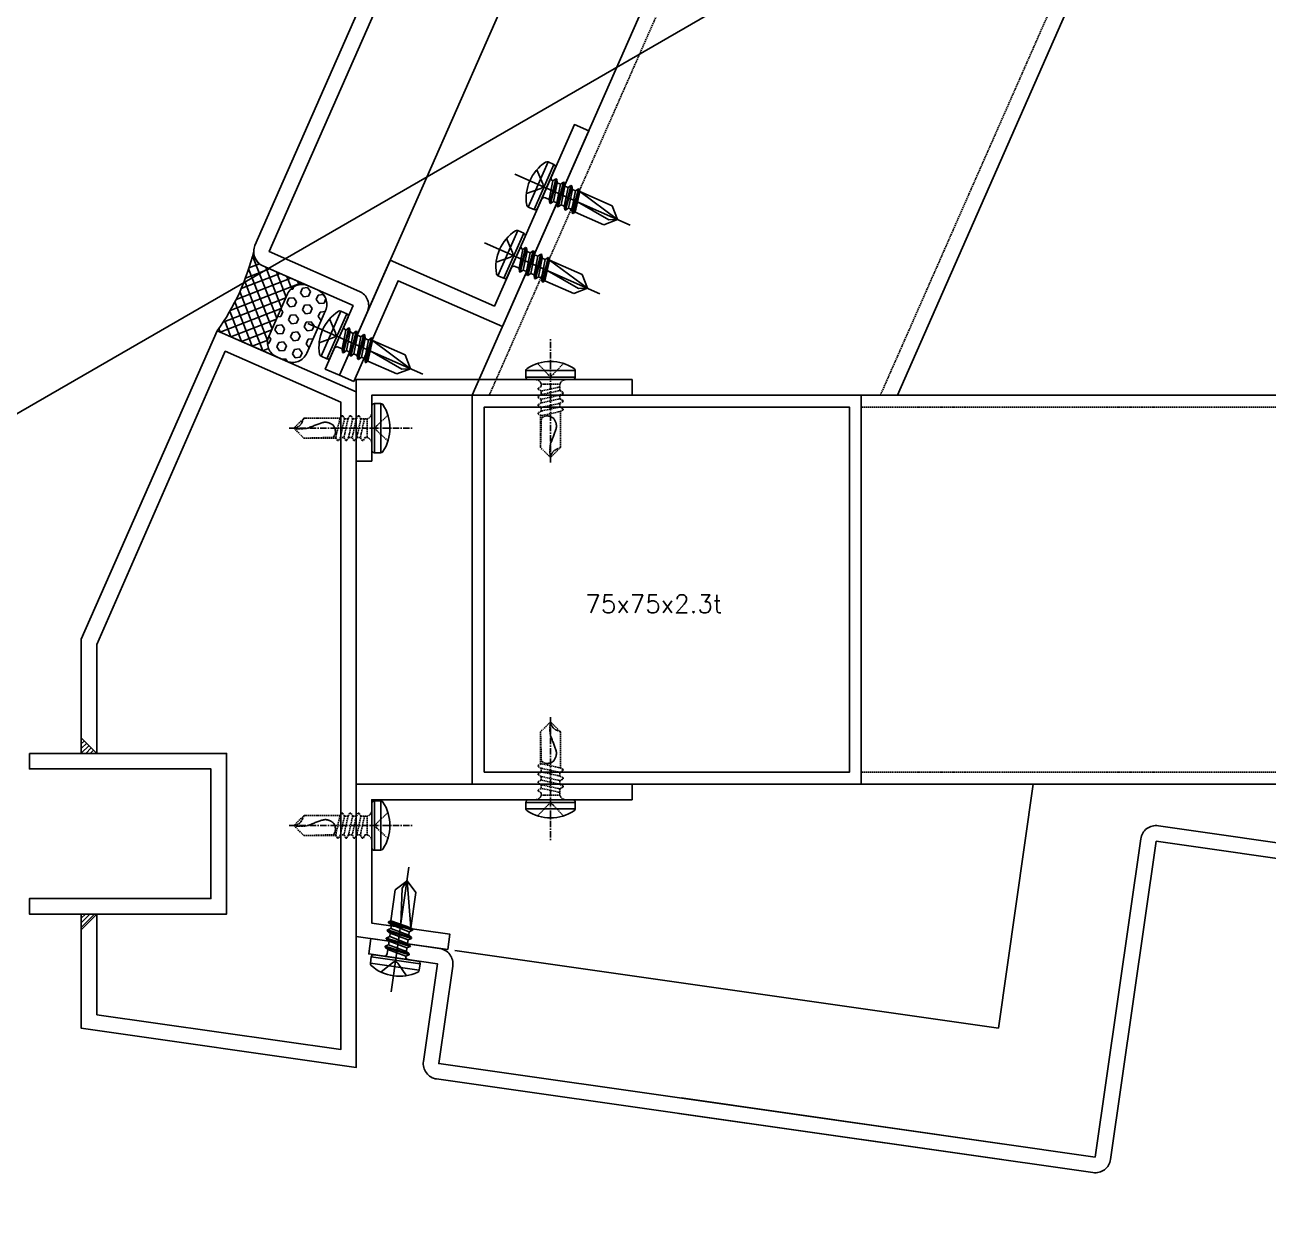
# Model space of a CAD drawing. Extents: x -3378 to 102197, y -3799 to 48702.
# Drawn here: x 81035 to 81274.7, y 17187.7 to 17420.2 of the extents above; entities that cross this region are included whole.
import ezdxf

# ---------------------------------------------------------------- set-up
doc = ezdxf.new("R2010")
doc.units = 0
doc.linetypes.add('CENTER', pattern=[2, 1.25, -0.25, 0.25, -0.25])
doc.linetypes.add('HIDDEN', pattern=[0.375, 0.25, -0.125])
for name, color, linetype in [('BCM-draft', 252, 'Continuous'), ('BCM-SIL', 8, 'Continuous'), ('CL', 14, 'CENTER'), ('GM_SECT_15', 15, 'Continuous'), ('HIDDEN', 9, 'HIDDEN'), ('REFL', 8, 'Continuous'), ('泡棉', 8, 'Continuous'), ('矽利康', 9, 'Continuous'), ('視覺模型鋁擠型暫替', 4, 'Continuous'), ('視覺模型鋁擠型暫替材質文字', 1, 'Continuous'), ('金屬面材 METAL PANEL', 2, 'Continuous')]:
    doc.layers.add(name, color=color, linetype=linetype)
doc.layers.add('不顯示', color=254, linetype='Continuous', plot=False)
doc.styles.add('DIM', font='simplex.shx', dxfattribs={"bigfont": 'chineset.shx'})
pattern_1 = [(45, (-80779.971, -992207.95374), (-0.44194173824, 0.44194173824), [])]

# ---------------------------------------------------------------- blocks, each defined once
blk = doc.blocks.new('A$C19CB1797')
at = {"layer": 'BCM-SIL'}
for p, q in [((8.28, 24.29, 0), (8.28, 0, 0)), ((3.53, 19.39, 0), (13.03, 19.39, 0)), ((3.53, 18.16, 0), (13.03, 18.16, 0)), ((6.49, 17.06, 0), (5.88, 16.71, 0)), ((6.49, 17.06, 0), (10.07, 16.26, 0)), ((10.07, 17.06, 0), (10.07, 16.26, 0)), ((10.07, 17.06, 0), (10.07, 16.26, 0)), ((5.88, 16.71, 0), (10.68, 15.91, 0)), ((5.88, 16.71, 0), (5.88, 16.51, 0)), ((5.88, 16.51, 0), (10.68, 15.72, 0)), ((5.88, 16.51, 0), (6.49, 16.16, 0)), ((6.49, 15.47, 0), (5.88, 15.12, 0)), ((5.88, 15.12, 0), (10.68, 14.32, 0)), ((5.88, 15.12, 0), (5.88, 14.92, 0)), ((5.88, 14.92, 0), (10.68, 14.13, 0)), ((5.88, 14.92, 0), (6.49, 14.57, 0)), ((6.49, 16.16, 0), (10.07, 15.36, 0)), ((6.49, 16.16, 0), (6.49, 15.47, 0)), ((6.49, 15.47, 0), (10.07, 14.68, 0)), ((6.49, 14.57, 0), (10.07, 13.78, 0)), ((6.49, 14.57, 0), (6.49, 13.88, 0)), ((10.07, 16.26, 0), (10.68, 15.91, 0)), ((10.68, 15.72, 0), (10.07, 15.36, 0)), ((10.07, 15.36, 0), (10.07, 14.68, 0)), ((10.07, 14.68, 0), (10.68, 14.32, 0)), ((10.68, 15.91, 0), (10.68, 15.72, 0)), ((6.49, 13.88, 0), (5.88, 13.53, 0)), ((5.88, 13.53, 0), (10.68, 12.74, 0)), ((5.88, 13.53, 0), (5.88, 13.33, 0)), ((5.88, 13.33, 0), (10.68, 12.54, 0)), ((5.88, 13.33, 0), (6.49, 12.98, 0)), ((6.49, 12.3, 0), (5.88, 11.94, 0)), ((6.49, 13.88, 0), (10.07, 13.09, 0)), ((6.49, 12.98, 0), (10.07, 12.19, 0)), ((6.49, 12.98, 0), (6.49, 12.3, 0)), ((6.49, 12.3, 0), (10.07, 11.5, 0)), ((10.68, 14.13, 0), (10.07, 13.78, 0)), ((10.07, 13.78, 0), (10.07, 13.09, 0)), ((10.07, 13.09, 0), (10.68, 12.74, 0)), ((10.68, 12.54, 0), (10.07, 12.19, 0)), ((10.07, 12.19, 0), (10.07, 11.5, 0)), ((10.68, 14.32, 0), (10.68, 14.13, 0)), ((10.68, 12.74, 0), (10.68, 12.54, 0)), ((5.88, 11.94, 0), (10.68, 11.15, 0)), ((5.88, 11.94, 0), (5.88, 11.75, 0)), ((5.88, 11.75, 0), (10.68, 10.95, 0)), ((5.88, 11.75, 0), (6.28, 11.52, 0)), ((8.28, 2.66, 0), (6.28, 11.52, 0)), ((6.28, 11.52, 0), (6.28, 4.66, 0)), ((6.28, 11.52, 0), (10.28, 10.72, 0)), ((9.03, 4.16, 0), (8.28, 11.12, 0)), ((10.07, 11.5, 0), (10.68, 11.15, 0)), ((10.68, 10.95, 0), (10.28, 10.72, 0)), ((10.28, 10.72, 0), (10.28, 4.66, 0)), ((10.68, 11.15, 0), (10.68, 10.95, 0)), ((6.28, 4.66, 0), (8.28, 2.66, 0)), ((8.28, 2.66, 0), (10.28, 4.66, 0)), ((8.28, 2.66, 0), (9.03, 4.16, 0))]:
    blk.add_line(p, q, dxfattribs=at)
at = {"layer": 'BCM-SIL', "elevation": 0}
blk.add_lwpolyline([(12.8, 19.81, 0.297439), (3.75, 19.81, 0.253368), (3.53, 19.39), (3.53, 18.16, 0.414214), (4.03, 17.66), (12.53, 17.66, 0.414214), (13.03, 18.16), (13.03, 19.39, 0.253368)], format="xyb", close=True, dxfattribs=at)
at = {"layer": 'BCM-SIL', "ltscale": 0.1, "elevation": 0}
blk.add_lwpolyline([(5.78, 20.77), (7.8, 18.64, 0.205918), (8.28, 18.43, 0.205918), (8.75, 18.64), (10.78, 20.77)], format="xyb", dxfattribs=at)
at = {"layer": 'BCM-SIL'}
for centre, start, end in [((5.89, 17.06, 0), 0, 90), ((10.67, 17.06, 0), 90, 180)]:
    blk.add_arc(centre, 0.6, start, end, dxfattribs=at)
blk = doc.blocks.new('*U141')
for p, q in [((-4.75, 0.5), (-4.75, 1.74)), ((4.25, 0), (-4.25, 0)), ((4.75, 1.74), (4.75, 0.5))]:
    blk.add_line(p, q)
for centre, radius, start, end in [((0, -4.78), 8.28, 56.8709, 123.1291), ((-4.25, 1.74), 0.5, 123.1291, 180), ((-4.25, 0.5), 0.5, 180, 270), ((4.25, 0.5), 0.5, 270, 360), ((4.25, 1.74), 0.5, 360, 56.8709)]:
    blk.add_arc(centre, radius, start, end)
at = {"layer": 'CL'}
blk.add_line((0, -15.95), (0, 7.97), dxfattribs=at)
at = {"layer": 'HIDDEN'}
for p, q in [((-0.48, 0.98), (-2.5, 3.11)), ((2.5, 3.11), (0.48, 0.98)), ((-1.8, -1.31), (-2.4, -1.66)), ((-2.4, -1.66), (-2.4, -1.85)), ((-2.4, -1.85), (-1.8, -2.2)), ((1.8, -0.87), (-1.8, -0.87)), ((1.8, -1.41), (-1.8, -2.2)), ((1.8, -2.1), (-1.8, -2.89)), ((-1.8, -2.89), (-1.8, -2.2)), ((1.8, -2.1), (2.4, -2.45)), ((-1.8, -2.89), (-2.4, -3.24)), ((-2.4, -3.24), (-2.4, -3.44)), ((-2.4, -3.44), (-1.8, -3.78)), ((-1.8, -4.48), (-2.4, -4.82)), ((1.8, -2.99), (-1.8, -3.78)), ((1.8, -3.69), (-1.8, -4.48)), ((-1.8, -4.48), (-1.8, -3.78)), ((1.8, -4.57), (-1.8, -5.37)), ((2.4, -2.65), (1.8, -2.99)), ((1.8, -3.69), (1.8, -2.99)), ((1.8, -3.68), (2.4, -4.03)), ((2.4, -4.23), (1.8, -4.57)), ((1.8, -5.27), (1.8, -4.57)), ((2.4, -2.45), (2.4, -2.65)), ((2.4, -4.03), (2.4, -4.23)), ((-2.4, -4.82), (-2.4, -5.02)), ((-2.4, -5.02), (-1.8, -5.36)), ((-1.8, -6.06), (-2.4, -6.4)), ((-2.4, -6.4), (-2.4, -6.6)), ((-2.4, -6.6), (-1.8, -6.95)), ((-1.94, -13.11), (-1.94, -6.87)), ((1.8, -5.27), (-1.8, -6.06)), ((-1.8, -6.06), (-1.8, -5.36)), ((1.8, -6.16), (-1.8, -6.95)), ((1.8, -5.27), (2.4, -5.61)), ((2.4, -5.81), (1.8, -6.16)), ((1.94, -13.06), (1.94, -6.08)), ((2.4, -5.61), (2.4, -5.81)), ((-1.94, -13.11), (-1.77, -7.41)), ((0, -15), (-1.94, -13.11)), ((1.94, -13.06), (0, -15))]:
    blk.add_line(p, q, dxfattribs=at)
for points in [[(-1.8, -1.31), (-1.8, -0.87)], [(1.8, -2.1), (1.8, -0.87)], [(-1.77, -7.41), (-1.58, -7.28), (-1.31, -7.14), (-1.07, -7.05), (-0.86, -7), (-0.67, -6.99), (-0.5, -7.01), (-0.35, -7.04), (-0.2, -7.07), (-0.07, -7.11), (0.06, -7.16), (0.17, -7.21), (0.28, -7.27), (0.38, -7.33), (0.46, -7.39), (0.54, -7.46), (0.61, -7.53), (0.67, -7.61), (0.73, -7.69), (0.78, -7.77), (0.83, -7.86), (0.87, -7.94), (0.91, -8.03), (0.95, -8.13), (0.99, -8.22), (1.03, -8.32), (1.06, -8.42), (1.09, -8.53), (1.11, -8.64), (1.13, -8.76), (1.14, -8.88), (1.14, -9.01), (1.12, -9.16), (1.1, -9.31), (1.07, -9.46), (1.02, -9.63), (0.97, -9.8), (0.91, -9.97), (0.85, -10.16), (0.78, -10.34), (0.71, -10.53), (0.63, -10.72), (0.56, -10.92), (0.48, -11.12), (0.4, -11.32), (0.32, -11.52), (0.23, -11.72), (0.16, -11.92), (0.08, -12.13), (0.01, -12.35), (-0.05, -12.62), (-0.1, -12.94), (-0.12, -13.35), (-0.13, -13.85), (-0.11, -14.48), (0, -15)], [(1.94, -13.06), (1.83, -13.13), (1.33, -13.33), (0.96, -13.51), (0.69, -13.69), (0.48, -13.89), (0.3, -14.14), (0.14, -14.46), (0, -15)]]:
    blk.add_lwpolyline(points, dxfattribs=at)
for centre, radius, start, end in [((-2.96, -1.21), 1.21, 15.9838, 91.9974), ((0, 1.43), 0.66, 223.4575, 270), ((0, 1.43), 0.66, 270, 316.5425), ((2.96, -1.21), 1.21, 88.0026, 164.0162)]:
    blk.add_arc(centre, radius, start, end, dxfattribs=at)
at = {"layer": 'REFL'}
for p, q in [((4.75, 1.74), (-4.75, 1.74)), ((4.75, 0.5), (-4.75, 0.5))]:
    blk.add_line(p, q, dxfattribs=at)
blk = doc.blocks.new('75x75x2.3t')
at = {"layer": 'GM_SECT_15'}
for points in [[(0, -75), (75, -75), (75, 0), (0, 0)], [(2.3, -72.7), (72.7, -72.7), (72.7, -2.3), (2.3, -2.3)]]:
    blk.add_lwpolyline(points, close=True, dxfattribs=at)
at = {"layer": '不顯示', "linetype": 'Continuous', "insert": (21.79, -38.48), "char_height": 3.5, "attachment_point": 1, "style": 'DIM'}
blk.add_mtext_dynamic_manual_height_columns('75x75x2.3t', width=3.4858, gutter_width=17.5, heights=[0], dxfattribs=at)
blk = doc.blocks.new('雨遮外緣鋁擠型02')
at = {"layer": '視覺模型鋁擠型暫替', "linetype": 'Continuous'}
h = blk.add_hatch(dxfattribs=at)
h.set_pattern_fill('ANSI31', color=1, scale=5)
h.set_pattern_definition(pattern_1)
h.paths.add_polyline_path([(0, 53), (3, 53), (0, 56)])
h = blk.add_hatch(dxfattribs=at)
h.set_pattern_fill('ANSI31', color=1, scale=5)
h.set_pattern_definition(pattern_1)
h.paths.add_polyline_path([(0, 19), (3, 22), (0, 22)])
for points in [[(3, 53), (3, 74.01), (27.74, 130.53), (50, 120.73), (50, -4.1), (3, 2.6), (3, 22), (0, 19), (0, 19), (0, 19), (0, 0), (53, -7.56), (53, 122.68), (26.21, 134.48), (0, 75), (0, 56), (0, 56), (0, 56)], [(-10, 53), (28, 53), (28, 22), (-10, 22), (-10, 25), (25, 25), (25, 50), (-10, 50)]]:
    blk.add_lwpolyline(points, close=True, dxfattribs=at)
at = {"layer": '視覺模型鋁擠型暫替', "color": 1, "linetype": 'Continuous'}
for points in [[(3, 53), (0, 53), (0, 56), (3, 53)], [(3, 22), (0, 22), (0, 19), (3, 22)]]:
    blk.add_lwpolyline(points, dxfattribs=at)
blk = doc.blocks.new('外懸包板斷面')
at = {"layer": '泡棉'}
h = blk.add_hatch(dxfattribs=at)
h.set_pattern_fill('HEX', color=256, scale=0.3, angle=66.2345)
h.set_pattern_definition([(66.23453957, (402561.8066, -277143.103), (-1.5098817575, 0.664850231), [0.9525, -1.905]), (186.23453957, (402561.8066, -277143.103), (0.179163689, -1.640021074), [0.9525, -1.905]), (126.23453957, (402562.1904, -277142.2314), (-1.3307180686, -0.975170843), [0.9525, -1.905])])
edge = h.paths.add_edge_path()
edge.add_line((39.77, 141.62), (36.14, 133.39))
edge.add_arc((38.89, 132.18), 3, 156.2345, 246.2345)
edge.add_line((37.68, 129.43), (39.51, 128.63))
edge.add_arc((40.72, 131.37), 3, 246.2345, 336.2345)
edge.add_line((43.46, 130.16), (47.09, 138.4))
edge.add_arc((44.34, 139.61), 3, 336.2345, 426.2345)
edge.add_line((45.55, 142.35), (43.72, 143.16))
edge.add_arc((42.51, 140.41), 3, 66.2345, 156.2345)
at = {"layer": '矽利康'}
h = blk.add_hatch(dxfattribs=at)
h.set_pattern_fill('ANSI37', color=256, scale=0.5, angle=66.2345, style=0)
h.set_pattern_definition([(111.23453957, (402562.2096, -277142.1879), (-1.479717694, -0.5749711265), []), (201.23453957, (402562.2096, -277142.1879), (0.5749711265, -1.479717694), [])])
edge = h.paths.add_edge_path()
edge.add_arc((-9.33, 160.01), 43.75, 324.3074, 346.541)
edge.add_arc((36.22, 149.74), 3, 178.3558, 245.8923)
edge.add_line((35, 147), (43.72, 143.16))
edge.add_arc((42.51, 140.41), 3, 66.2345, 156.2345)
edge.add_line((39.77, 141.62), (36.14, 133.39))
edge.add_arc((38.89, 132.18), 3, 156.2345, 246.2345)
edge.add_line((37.68, 129.43), (26.21, 134.48))
at = {"layer": '泡棉'}
blk.add_lwpolyline([(39.77, 141.62), (36.14, 133.39, 0.414214), (37.68, 129.43), (39.51, 128.63, 0.414214), (43.46, 130.16), (47.09, 138.4, 0.414214), (45.55, 142.35), (43.72, 143.16, 0.414214)], format="xyb", close=True, dxfattribs=at)
at = {"layer": '矽利康'}
blk.add_lwpolyline([(26.21, 134.48, 0.097318), (33.23, 149.83, 0.30352), (35, 147), (43.72, 143.16, 0.414214), (39.77, 141.62), (36.14, 133.39, 0.414214), (37.68, 129.43)], format="xyb", close=True, dxfattribs=at)
at = {"layer": '視覺模型鋁擠型暫替', "linetype": 'Continuous'}
for p, q in [((484.11, 1049.72), (75.38, 122.06)), ((157.33, 122.06), (535.11, 979.47)), ((75.38, 122.06), (157.33, 122.06)), ((536.31, 122.06), (150.38, 122.06)), ((536.31, 47.06), (150.38, 47.06))]:
    blk.add_line(p, q, dxfattribs=at)
at = {"layer": '視覺模型鋁擠型暫替', "color": 4, "linetype": 'HIDDEN'}
for p, q in [((486.15, 1046.91), (78.65, 122.06)), ((154.05, 122.06), (533.07, 982.28)), ((78.65, 122.06), (154.05, 122.06))]:
    blk.add_line(p, q, dxfattribs=at)
at = {"layer": '視覺模型鋁擠型暫替', "linetype": 'HIDDEN'}
for p, q in [((536.31, 119.76), (150.38, 119.76)), ((536.31, 49.36), (150.38, 49.36))]:
    blk.add_line(p, q, dxfattribs=at)
at = {"layer": '視覺模型鋁擠型暫替', "linetype": 'Continuous'}
for points in [[(52.51, 124.69), (61.07, 144.13), (81.19, 135.28), (97.83, 173.03), (95.06, 174.25), (79.65, 139.23), (59.53, 148.09), (49.76, 125.89)], [(70.64, 15.17), (53, 17.69), (53, 47.06), (106.19, 47.06), (106.19, 44.06), (56, 44.06), (56, 20.29), (71.06, 18.14)]]:
    blk.add_lwpolyline(points, close=True, dxfattribs=at)
blk.add_lwpolyline([(106.19, 122.06), (56, 122.06), (56, 109.36), (53, 109.36), (53, 125.06), (106.19, 125.06), (106.19, 122.06)], dxfattribs=at)
at = {"layer": '金屬面材 METAL PANEL'}
for p, q in [((176.8, 0.02), (183.54, 47.06)), ((72.03, 14.97), (176.8, 0.02))]:
    blk.add_line(p, q, dxfattribs=at)
for points in [[(55.15, 138.13), (466.98, 1072.91), (617.53, 1088.23)], [(195.47, -24.87), (115.62, -13.44)]]:
    blk.add_lwpolyline(points, dxfattribs=at)
for points in [[(130.37, 363.54), (36.22, 149.74), (53.61, 142.08, -0.414214), (55.15, 138.13), (49.76, 125.89), (47.02, 127.1), (52.4, 139.34), (35.02, 146.99, -0.414214), (33.48, 150.95), (127.62, 364.75)], [(195.47, -24.87), (204.25, 36.51, -0.414214), (207.65, 39.05), (273.22, 29.66), (273.22, 44.09, -0.414214), (276.22, 47.09), (289.22, 47.09), (289.22, 44.09), (276.22, 44.09), (276.22, 29.66, -0.456497), (272.79, 26.69), (207.22, 36.08)], [(115.19, -16.41), (195.04, -27.84, 0.414214), (198.43, -25.29), (207.22, 36.08)], [(177.49, -22.3), (68.92, -6.81), (71.61, 12, 0.414214), (69.06, 15.4), (55.83, 17.29), (55.41, 14.32), (68.64, 12.43), (65.95, -6.38, 0.414214), (68.5, -9.78), (177.49, -25.33)]]:
    blk.add_lwpolyline(points, format="xyb", dxfattribs=at)
at = {"layer": 'BCM-draft'}
blk.add_blockref('*U141', (90.47, 125.06), dxfattribs=at)
at = {"layer": 'BCM-draft', "xscale": -1}
for p, rotation in [((56, 115.71), 270), ((90.47, 44.06), 180), ((56, 39.08), 270)]:
    blk.add_blockref('*U141', p, dxfattribs=dict(at, rotation=rotation))
at = {"layer": 'BCM-SIL', "xscale": -1, "rotation": 66.23453969608768}
for p in [(109.16, 162.44, 0), (103.33, 149.2, 0), (69.21, 133.68, 0)]:
    blk.add_blockref('A$C19CB1797', p, dxfattribs=at)
at = {"layer": 'BCM-SIL', "rotation": 171.8758984555769}
blk.add_blockref('A$C19CB1797', (71.37, 29.88, 0), dxfattribs=at)
at = {"layer": '視覺模型鋁擠型暫替', "linetype": 'Continuous'}
blk.add_blockref('雨遮外緣鋁擠型02', (0, 0), dxfattribs=at)
at = {"layer": '視覺模型鋁擠型暫替材質文字', "linetype": 'Continuous', "rotation": 359.9999972778685}
blk.add_blockref('75x75x2.3t', (75.38, 122.06), dxfattribs=at)

msp = doc.modelspace()

# ---------------------------------------------------------------- linework, layer by layer
at = {"layer": '視覺模型鋁擠型暫替', "linetype": 'Continuous'}
msp.add_line((82028.302, 17919.707), (80760.353, 17187.656), dxfattribs=at)

# ---------------------------------------------------------------- block references
at = {"layer": '金屬面材 METAL PANEL'}
msp.add_blockref('外懸包板斷面', (81045.866, 17226.773, 0), dxfattribs=at)

doc.saveas('drawing.dxf')
